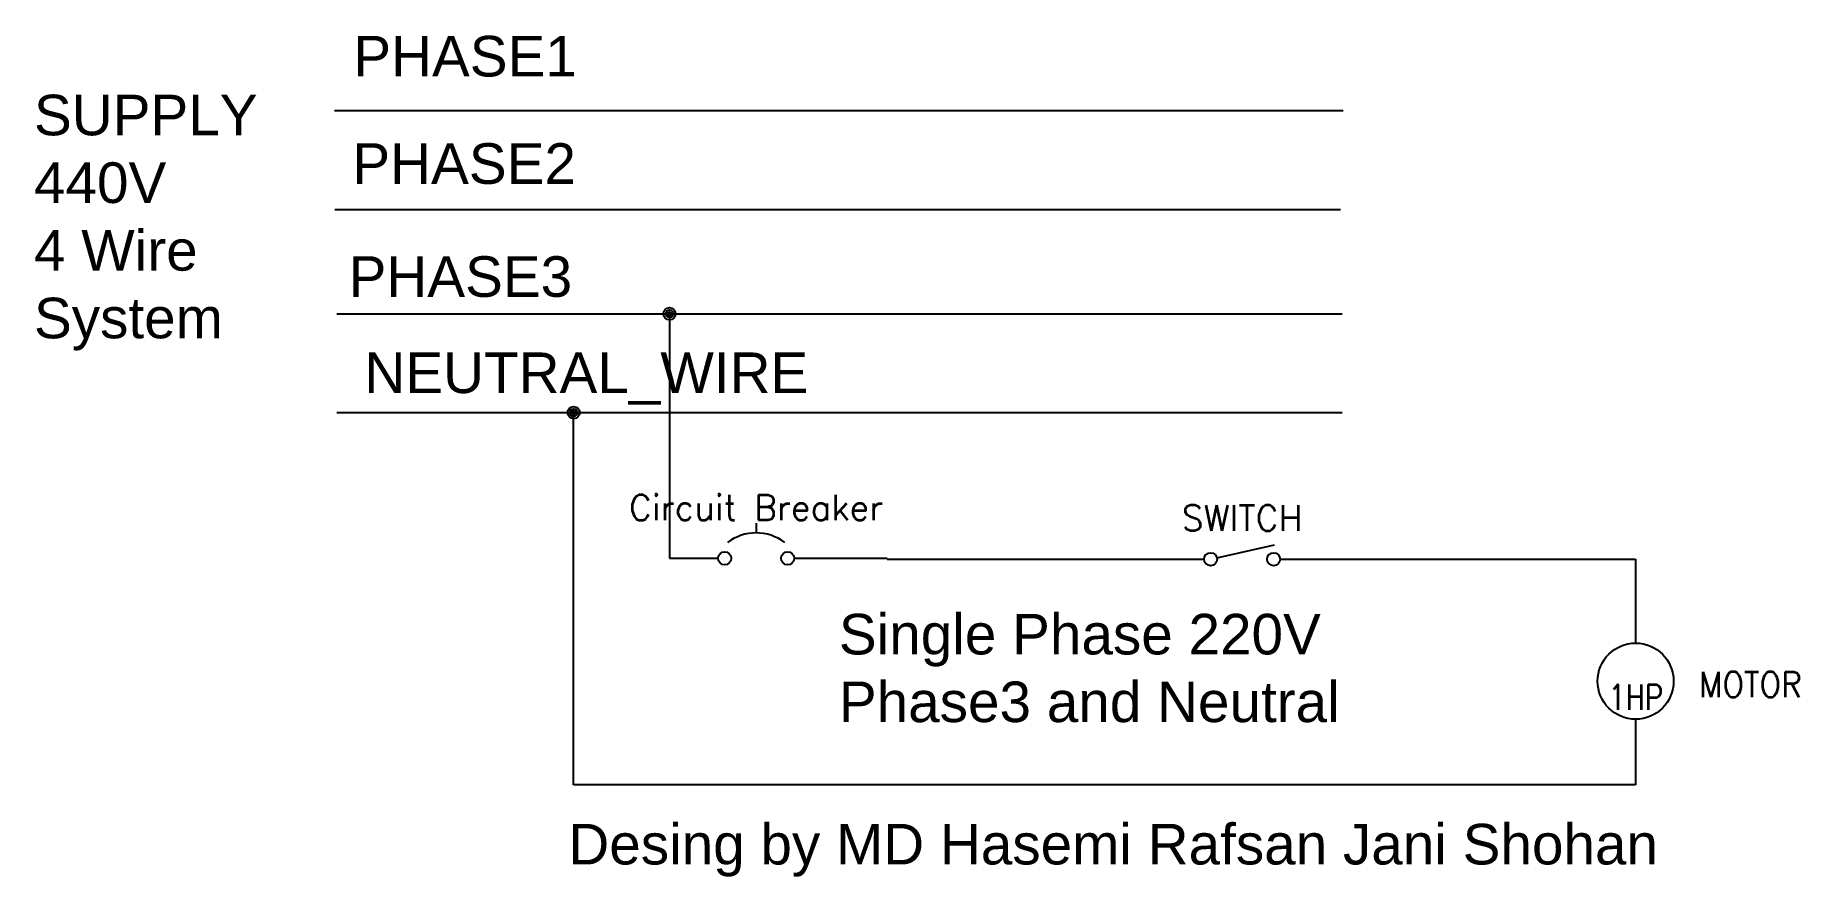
# Model space of a CAD drawing. Header units: inches. Extents: x 11.39 to 20.08, y 20.19 to 24.33.
import ezdxf
from ezdxf.enums import TextEntityAlignment as Align

# ---------------------------------------------------------------- set-up
doc = ezdxf.new("R2010")
doc.units = ezdxf.units.IN
doc.header["$MEASUREMENT"] = 0
doc.layers.get('0').update_dxf_attribs({"color": 50})
for name, color, linetype in [('DESC', 150, 'Continuous'), ('DESCCHILD', 20, 'Continuous'), ('LOC', 8, 'Continuous'), ('MISC', 7, 'Continuous'), ('SYMS', 7, 'Continuous'), ('TAGS', 150, 'Continuous'), ('WIRES', 7, 'Continuous'), ('XREFCHILD', 134, 'Continuous')]:
    doc.layers.add(name, color=color, linetype=linetype)
doc.styles.get("Standard").update_dxf_attribs({"font": 'arial.ttf'})
doc.styles.add('WD', font='romans.shx')

# ---------------------------------------------------------------- blocks, each defined once
blk = doc.blocks.new('WDDOT')
for radius in [0.03, 0.0187, 0.00929]:
    blk.add_circle((0, 0), radius)
blk = doc.blocks.new('HCB1')
blk.add_line((0, 0.1727), (0, 0.1265))
for centre in [(-0.1553, 0), (0.1553, 0)]:
    blk.add_circle(centre, 0.0322)
blk.add_arc((0, -0.1094), 0.2344, 53.1301, 126.8699)
at = {"style": 'WD', "width": 0.7}
for tag, p in [('INST', (0, 0.8258)), ('LOC', (0, 0.6562)), ('DESC1', (0, 0.5)), ('DESC2', (0, 0.3438)), ('RATING1', (0, -0.1875)), ('XREF', (0, -0.3438))]:
    blk.add_attdef(tag, text='', height=0.125, dxfattribs=at).set_placement(p, align=Align.CENTER)
at = {"style": 'WD'}
blk.add_attdef('TAG1', text='', height=0.125, dxfattribs=at).set_placement((0, 0.1875), align=Align.CENTER)
for tag, p in [('X2LINK', (0, 0.2188)), ('X8LINK', (0, 0))]:
    blk.add_attdef(tag, p, '', height=0.01, dxfattribs=at)
for tag, p, height, flags in [('CONTACT', (0.2047, 0.1326), 0.01, 9), ('FAMILY', (0.2047, 0.1523), 0.01, 9), ('X4TERM01', (-0.1875, 0), 0.0125, 1), ('X1TERM02', (0.1875, 0), 0.0125, 1)]:
    blk.add_attdef(tag, p, '', height=height, dxfattribs=dict(at, flags=flags))
at = {"linetype": 'Continuous', "style": 'WD', "flags": 9}
for tag, p in [('MFG', (0.2278, 0.0887)), ('CAT', (0.2297, 0.1082)), ('ASSYCODE', (0.2188, 0.0625))]:
    blk.add_attdef(tag, text='', height=0.01, dxfattribs=at).set_placement(p, align=Align.CENTER)
at = {"linetype": 'Continuous', "style": 'WD', "flags": 8}
blk.add_attdef('TERM01', text='', height=0.125, dxfattribs=at).set_placement((-0.25, -0.0314), align=Align.TOP_RIGHT)
blk.add_attdef('TERM02', text='', height=0.125, dxfattribs=at).set_placement((0.25, -0.0314), align=Align.TOP_LEFT)
blk = doc.blocks.new('VMO12')
blk.add_circle((0, 0), 0.1875)
at = {"style": 'WD'}
for tag, p, width in [('INST', (0.318, 0.2634), 0.7), ('LOC', (0.318, 0.0938), 0.7), ('TAG1', (0.3125, -0.0789), 0.9), ('DESC1', (0.3135, -0.268), 0.9), ('DESC2', (0.3135, -0.4243), 0.9), ('DESC3', (0.3135, -0.5805), 0.9), ('RATING3', (0.3135, -0.7368), 0.8), ('RATING4', (0.3135, -0.893), 0.8), ('WDTAGALT', (0.3125, -1.0625), 0.7)]:
    blk.add_attdef(tag, p, '', height=0.125, dxfattribs=dict(at, width=width))
at = {"linetype": 'Continuous', "style": 'WD', "flags": 8}
for tag, p in [('TERM01', (-0.0312, 0.2125)), ('TERM03', (-0.2188, -0.1351))]:
    blk.add_attdef(tag, text='', height=0.125, dxfattribs=at).set_placement(p, align=Align.RIGHT)
at = {"style": 'WD', "flags": 9}
blk.add_attdef('FAMILY', text='', height=0.01, dxfattribs=at).set_placement((-0.0053, 0.1698), align=Align.CENTER)
at = {"color": 7, "style": 'WD', "flags": 1}
for tag, p in [('X2TERM01', (0, 0.1875)), ('X8TERM02', (0, -0.1875))]:
    blk.add_attdef(tag, p, '', height=0.0125, dxfattribs=at)
at = {"style": 'WD', "width": 0.8}
blk.add_attdef('RATING1', text='', height=0.125, dxfattribs=at).set_placement((0, 0), align=Align.CENTER)
at = {"linetype": 'Continuous', "style": 'WD', "flags": 9}
blk.add_attdef('ASSYCODE', text='', height=0.01, dxfattribs=at).set_placement((0, 0.125), align=Align.CENTER)
at = {"linetype": 'Continuous', "style": 'WD', "flags": 1}
for tag, p in [('MFG', (0, 0.1404)), ('CAT', (0, 0.1593))]:
    blk.add_attdef(tag, text='', height=0.01, dxfattribs=at).set_placement(p, align=Align.MIDDLE)
at = {"style": 'WD', "width": 0.8}
blk.add_attdef('RATING2', text='', height=0.125, dxfattribs=at).set_placement((0, -0.0165), align=Align.TOP_CENTER)
at = {"style": 'WD', "flags": 1}
blk.add_attdef('X0TERM03', (-0.1384, -0.1265), '', height=0.0125, dxfattribs=at)
at = {"linetype": 'Continuous', "style": 'WD', "flags": 8}
blk.add_attdef('TERM02', text='', height=0.125, dxfattribs=at).set_placement((-0.0312, -0.2094), align=Align.TOP_RIGHT)
blk = doc.blocks.new('HTG11')
blk.add_line((-0.1239, 0.0071), (0.1591, 0.071))
for centre in [(-0.1553, 0), (0.1553, 0)]:
    blk.add_circle(centre, 0.0322)
at = {"style": 'WD', "width": 0.7}
for tag, p in [('INST', (0, 0.779)), ('LOC', (0, 0.6094)), ('DESC1', (0, 0.4531)), ('DESC2', (0, 0.2969)), ('XREF', (0, -0.2363)), ('WDTAGALT', (0, -0.3906))]:
    blk.add_attdef(tag, text='', height=0.125, dxfattribs=at).set_placement(p, align=Align.CENTER)
at = {"style": 'WD'}
blk.add_attdef('TAG1', text='', height=0.125, dxfattribs=at).set_placement((0, 0.1406), align=Align.CENTER)
for tag, p in [('X2LINK', (0, 0.2656)), ('X8LINK', (0, -0.0625))]:
    blk.add_attdef(tag, p, '', height=0.01, dxfattribs=at)
for tag, p, height, flags in [('X4TERM01', (-0.1875, 0), 0.0125, 1), ('CONTACT', (0.0376, 0.0204), 0.01, 1), ('FAMILY', (0.0376, 0.0371), 0.01, 9), ('X1TERM02', (0.1875, 0), 0.0125, 1)]:
    blk.add_attdef(tag, p, '', height=height, dxfattribs=dict(at, flags=flags))
at = {"linetype": 'Continuous', "style": 'WD', "flags": 9}
for tag, p in [('CAT', (0.0626, -0.0071)), ('ASSYCODE', (0.062, -0.0435)), ('MFG', (0.0626, -0.0266))]:
    blk.add_attdef(tag, text='', height=0.01, dxfattribs=at).set_placement(p, align=Align.CENTER)
at = {"linetype": 'Continuous', "style": 'WD', "flags": 8}
blk.add_attdef('TERM01', text='', height=0.125, dxfattribs=at).set_placement((-0.25, -0.0314), align=Align.TOP_RIGHT)
blk.add_attdef('TERM02', text='', height=0.125, dxfattribs=at).set_placement((0.25, -0.0314), align=Align.TOP_LEFT)

msp = doc.modelspace()

# ---------------------------------------------------------------- linework, layer by layer
at = {"layer": 'DESCCHILD'}
for p, q in [((12.8644, 23.9647), (17.8379, 23.9647)), ((14.5166, 22.9628), (14.5166, 22.5595)), ((14.5166, 22.5595), (14.5166, 22.1845)), ((14.5166, 22.1845), (14.5166, 21.7577)), ((14.5166, 21.7577), (14.7562, 21.7577)), ((15.1312, 21.7577), (15.5894, 21.7577)), ((15.5894, 21.7533), (16.7999, 21.7533)), ((16.7999, 21.7533), (17.152, 21.7533)), ((17.527, 21.7533), (19.2797, 21.7533)), ((19.2797, 21.7533), (19.2797, 21.34))]:
    msp.add_line(p, q, dxfattribs=at)
at = {"layer": 'LOC'}
for p, q in [((12.876, 22.4756), (17.8332, 22.4756)), ((14.0437, 20.6415), (14.0437, 22.4756)), ((19.2797, 20.965), (19.2797, 20.6415)), ((19.2797, 20.6415), (14.0437, 20.6415))]:
    msp.add_line(p, q, dxfattribs=at)
at = {"layer": 'TAGS'}
msp.add_line((12.876, 22.9628), (17.8332, 22.9628), dxfattribs=at)
at = {"layer": 'WIRES'}
msp.add_line((12.8668, 23.4762), (17.8241, 23.4762), dxfattribs=at)

# ---------------------------------------------------------------- block references
at = {"layer": 'DESCCHILD'}
msp.add_blockref('WDDOT', (14.5166, 22.9628), dxfattribs=at)
ref = msp.add_blockref('HCB1', (14.9437, 21.7577), dxfattribs=at)
ref.add_attrib('TAG1', 'Circuit Breaker', dxfattribs={"layer": 'TAGS', "height": 0.125, "style": 'WD'}).set_placement((14.9437, 21.9452), align=Align.CENTER)
ref = msp.add_blockref('HTG11', (17.3395, 21.7533), dxfattribs=at)
ref.add_attrib('TAG1', 'SWITCH', dxfattribs={"layer": 'TAGS', "height": 0.125, "style": 'WD'}).set_placement((17.3395, 21.8939), align=Align.CENTER)
at = {"layer": 'LOC'}
msp.add_blockref('WDDOT', (14.0437, 22.4756), dxfattribs=at)
at = {"layer": 'SYMS'}
ref = msp.add_blockref('VMO12', (19.2797, 21.1525), dxfattribs=at)
ref.add_attrib('RATING2', '1HP', dxfattribs={"layer": 'MISC', "height": 0.125, "style": 'WD', "width": 0.8}).set_placement((19.2797, 21.136), align=Align.TOP_CENTER)
ref.add_attrib('TAG1', 'MOTOR', (19.5922, 21.0736), dxfattribs={"layer": 'TAGS', "height": 0.125, "style": 'WD', "width": 0.9})

# ---------------------------------------------------------------- texts
at = {"char_height": 0.2, "attachment_point": 1}
for s, width, insert in [('PHASE2', 0.53411, (12.9526, 23.8028)), ('Desing by MD Hasemi Rafsan Jani Shohan', 7.810806, (14.0175, 20.4493))]:
    msp.add_mtext_dynamic_manual_height_columns(s, width=width, gutter_width=1, heights=[0], dxfattribs=dict(at, insert=insert))
at = {"layer": 'DESC', "insert": (12.934, 23.246), "char_height": 0.2, "attachment_point": 1}
msp.add_mtext_dynamic_manual_height_columns('PHASE3', width=0.2, gutter_width=1, heights=[0], dxfattribs=at)
at = {"layer": 'DESCCHILD', "char_height": 0.2, "attachment_point": 1}
for s, width, insert in [('PHASE1', 0.45051, (12.9572, 24.3318)), ('SUPPLY\\P440V \\P4 Wire System', 1.578334, (11.3829, 24.042))]:
    msp.add_mtext_dynamic_manual_height_columns(s, width=width, gutter_width=1, heights=[0], dxfattribs=dict(at, insert=insert))
at = {"layer": 'LOC', "insert": (13.012, 22.772), "char_height": 0.2, "attachment_point": 1}
msp.add_mtext_dynamic_manual_height_columns('NEUTRAL_WIRE', width=0.855611, gutter_width=1, heights=[0], dxfattribs=at)
at = {"layer": 'XREFCHILD', "insert": (15.3514, 21.4841), "char_height": 0.2, "attachment_point": 1}
msp.add_mtext_dynamic_manual_height_columns('Single Phase 220V\\PPhase3 and Neutral', width=2.954387, gutter_width=1, heights=[0], dxfattribs=at)

doc.saveas('drawing.dxf')
